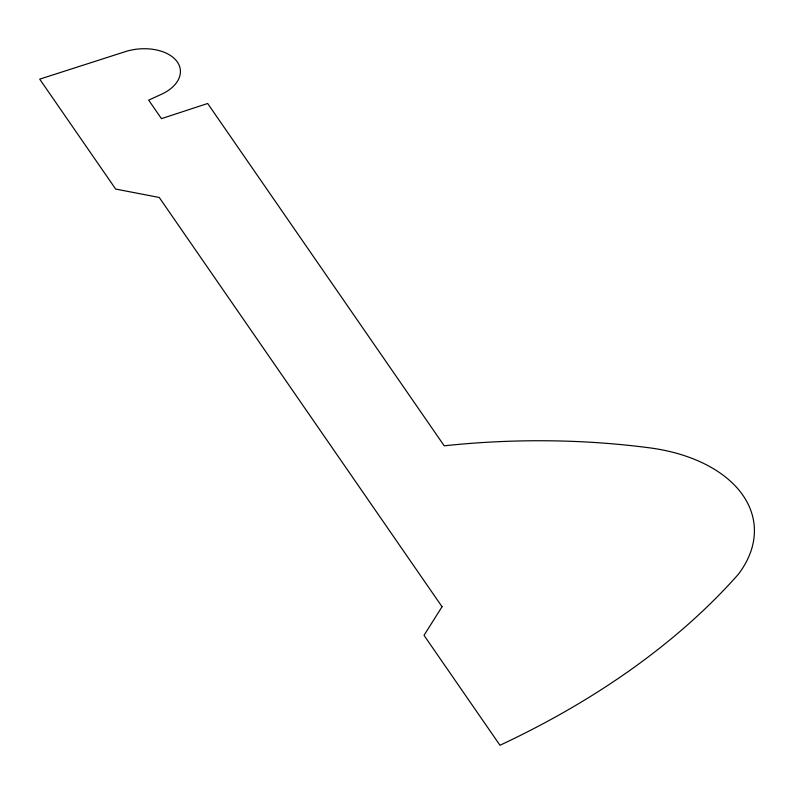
<?xml version="1.0" encoding="UTF-8"?>
<svg xmlns="http://www.w3.org/2000/svg" width="794" height="794" viewBox="0 0 794 794"><rect width="100%" height="100%" fill="white"/><g stroke="black" fill="none" stroke-linecap="round" stroke-linejoin="round"><path stroke-width="1.19" d="M442.04 606.735L424.016 635.339L499.972 745.258A739.442 461.324 -6.3 0 0 738.212 574.449A150.642 93.98 -6.3 0 0 650.852 448.005A567.561 354.094 -6.3 0 0 444.203 445.801L207.671 103.488L161.46 118.643L148.677 100.143L162.71 93.692A40.494 25.259 -6.3 0 0 176.119 60.404A40.494 25.259 -6.3 0 0 126.752 51.183L39.7 79.142L115.656 189.061L159.247 197.458L442.04 606.735"/></g></svg>
